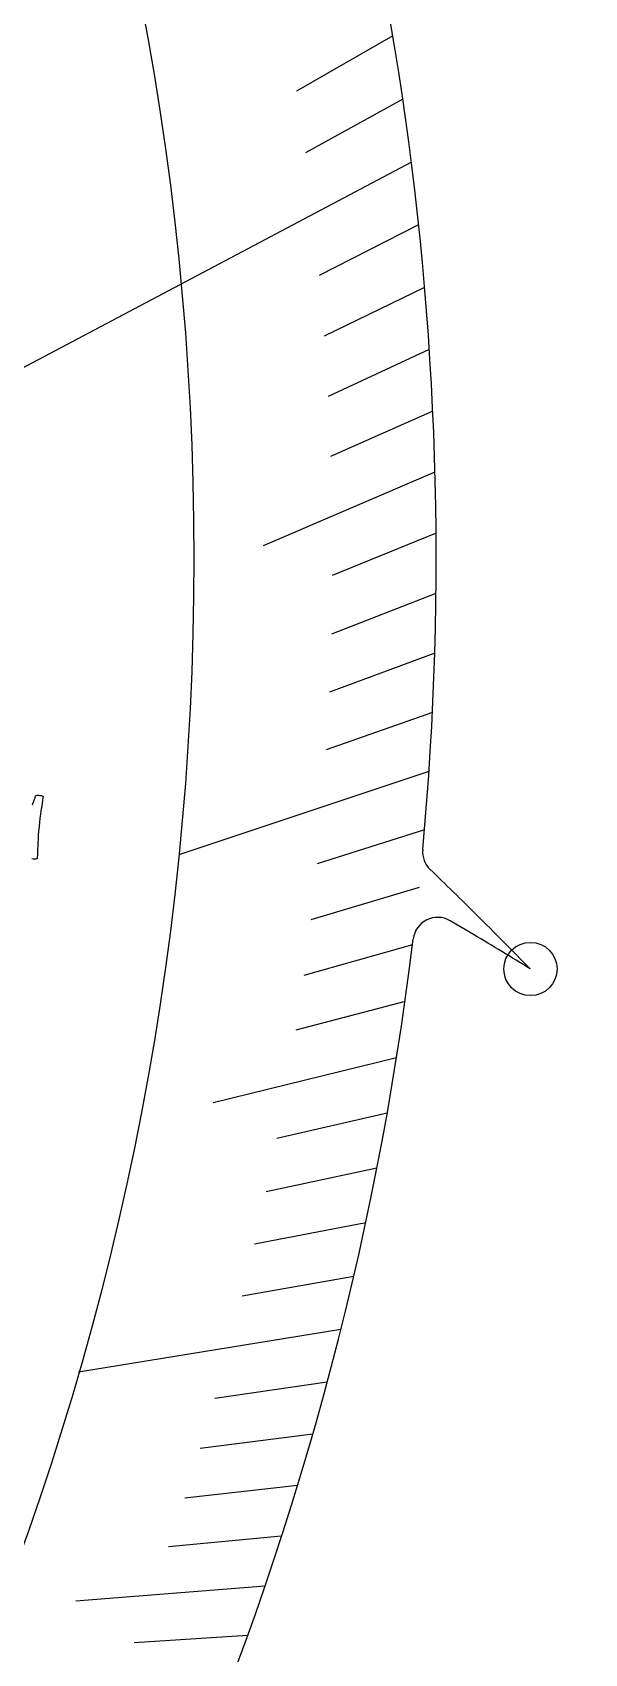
# Model space of a CAD drawing. Header units: millimetres. Extents: x -45 to 45, y -45 to 45.
# Drawn here: x 28.05 to 33.65, y 1.75 to 18.19 of the extents above; entities that cross this region are included whole.
import ezdxf

# ---------------------------------------------------------------- set-up
doc = ezdxf.new("R2010")
doc.units = ezdxf.units.MM
for name, color, linetype in [('CUT_INNER', 6, 'Continuous'), ('CUT_OUTER', 1, 'Continuous'), ('ENGRAVE', 7, 'Continuous'), ('ENGRAVE_FINE', 8, 'Continuous'), ('TEXT', 5, 'Continuous')]:
    doc.layers.add(name, color=color, linetype=linetype)

msp = doc.modelspace()

# ---------------------------------------------------------------- linework, layer by layer
at = {"layer": 'CUT_INNER'}
msp.add_lwpolyline([(32.5206, 9.0433), (32.2833, 9.1833)], dxfattribs=at)
for centre, radius, start, end in [((0.0009, 0.0004), 43.3823, 3.53038, 61.69382), ((0.0006, 12.8591), 32.1404, 354.72632, 50.84314), ((32.2539, 9.8828), 0.25, 174.9037, 225.96319), ((9.4045, -13.9451), 32.7631, 45.05171, 46.20266), ((32.1563, 8.968), 0.25, 59.45359, 173.14453), ((-38.0401, -61.6371), 100.035, 44.674557, 45.117169), ((-13.3166, -67.4258), 89.1547, 58.628482, 59.060585), ((0.0007, 12.8585), 32.1401, 287.05108, 353.10104)]:
    msp.add_arc(centre, radius, start, end, dxfattribs=at)
at = {"layer": 'CUT_OUTER'}
msp.add_circle((0, 0), 45, dxfattribs=at)
at = {"layer": 'ENGRAVE'}
for points in [[(31.8893, 16.8736), (26.2703, 13.9004)], [(32.0682, 10.697), (29.5311, 9.8507)], [(31.1748, 5.0379), (28.5141, 4.6079)]]:
    msp.add_lwpolyline(points, dxfattribs=at)
for centre, radius in [((0, 0), 44.1916), ((0, 12.859), 29.684), ((33.0974, 8.6943), 0.27)]:
    msp.add_circle(centre, radius, dxfattribs=at)
at = {"layer": 'ENGRAVE_FINE'}
for points in [[(31.7017, 18.1549), (30.725, 17.5956)], [(31.8023, 17.5128), (30.8151, 16.9691)], [(31.9629, 16.2376), (30.9555, 15.7258)], [(32.0234, 15.605), (31.0064, 15.1094)], [(32.0712, 14.9762), (31.0448, 14.497)], [(32.1063, 14.3514), (31.0709, 13.8886)], [(32.1291, 13.7307), (30.3857, 12.9857)], [(32.1399, 13.1145), (31.0875, 12.685)], [(32.139, 12.5028), (31.0785, 12.0902)], [(32.1265, 11.8959), (31.0583, 11.5003)], [(32.1028, 11.2939), (31.0271, 10.9155)], [(32.0228, 10.1054), (30.9333, 9.7616)], [(31.967, 9.5192), (30.871, 9.1928)], [(31.901, 8.9385), (30.7989, 8.6297)], [(31.825, 8.3635), (30.7172, 8.0724)], [(31.7394, 7.7942), (29.8801, 7.3377)], [(31.6444, 7.2309), (30.5261, 6.9753)], [(31.5401, 6.6734), (30.4172, 6.4358)], [(31.427, 6.1221), (30.2996, 5.9025)], [(31.3051, 5.5769), (30.1738, 5.3753)], [(31.0363, 4.5051), (29.8979, 4.3399)], [(30.8898, 3.9787), (29.7484, 3.8317)], [(30.7356, 3.4587), (29.5915, 3.3299)], [(30.5738, 2.945), (29.4274, 2.8346)], [(30.4046, 2.4379), (28.4864, 2.2841)], [(30.2284, 1.9372), (29.0785, 1.8635)]]:
    msp.add_lwpolyline(points, dxfattribs=at)
at = {"layer": 'TEXT'}
msp.add_lwpolyline([(28.0456, 10.3569), (28.0547, 10.3771), (28.0623, 10.3973), (28.0682, 10.4158), (28.0726, 10.4307), (28.0755, 10.4419), (28.0767, 10.4495), (28.0852, 10.4536), (28.0954, 10.4558), (28.1074, 10.4561), (28.1212, 10.4543), (28.1344, 10.4518), (28.1446, 10.4495), (28.1518, 10.4474), (28.156, 10.4456), (28.1497, 10.4052), (28.1438, 10.367), (28.1382, 10.3309), (28.1329, 10.297), (28.1279, 10.2626), (28.123, 10.2248), (28.1183, 10.1838), (28.1138, 10.1395), (28.1095, 10.0927), (28.1061, 10.0501), (28.1035, 10.0115), (28.1019, 9.9769), (28.1005, 9.9424), (28.0989, 9.9037), (28.0969, 9.8608), (28.0946, 9.8138), (28.0874, 9.8096), (28.0783, 9.8072), (28.0672, 9.8067), (28.0542, 9.808), (28.0413, 9.8108)], dxfattribs=at)

doc.saveas('drawing.dxf')
